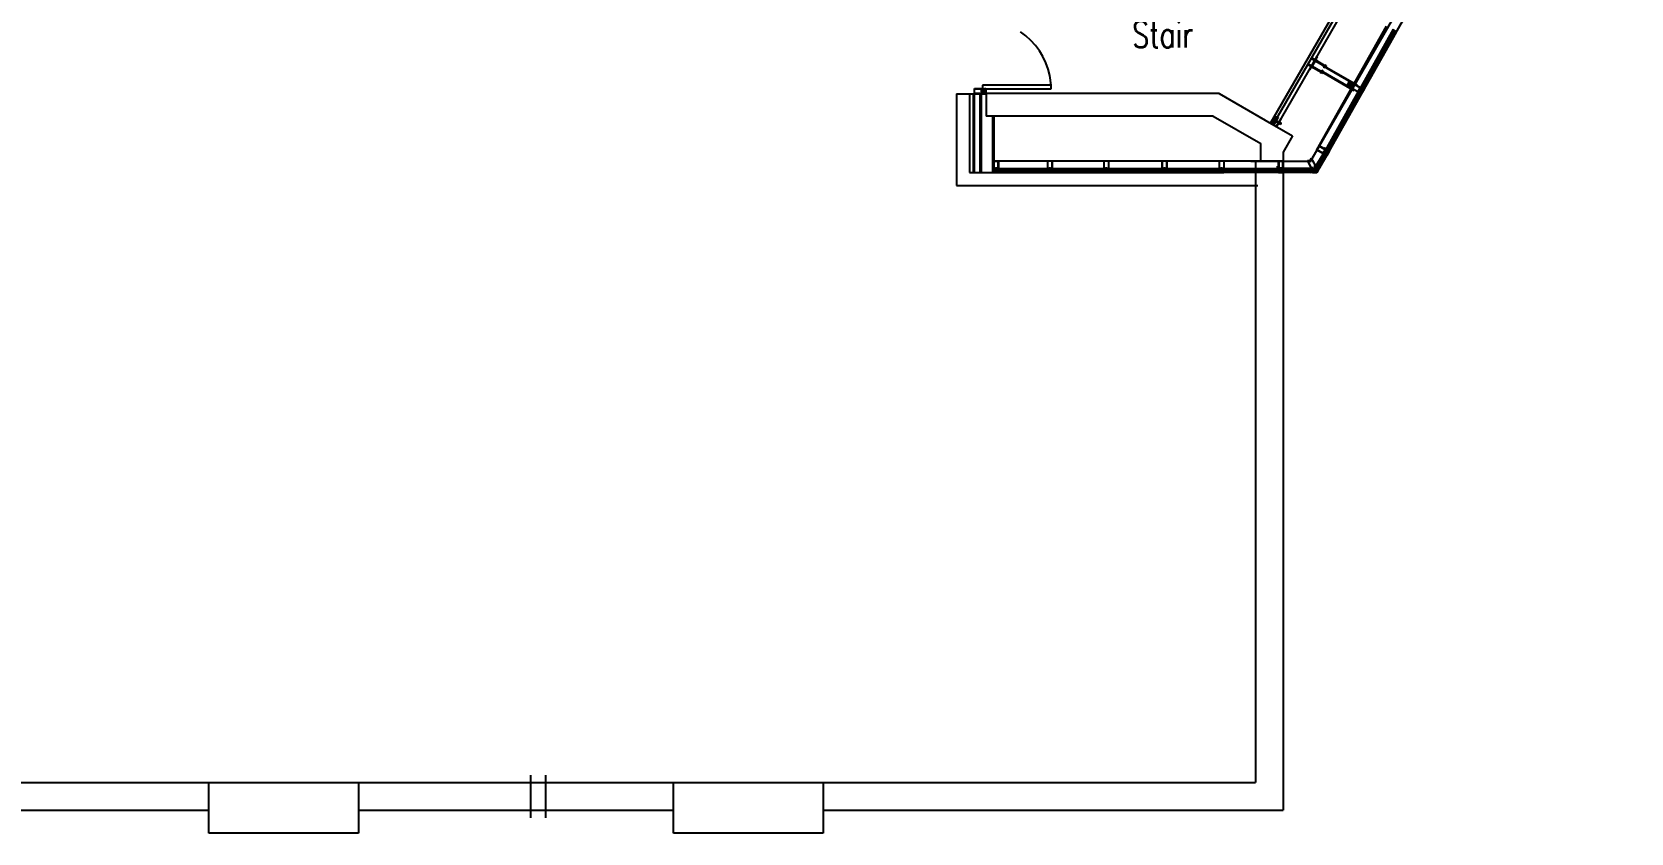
# Model space of a CAD drawing. Extents: x 11182 to 734459, y -1391328 to 152085.
# Drawn here: x 699734 to 721072, y -854314 to -843633 of the extents above; entities that cross this region are included whole.
import ezdxf
from ezdxf.enums import TextEntityAlignment as Align

# ---------------------------------------------------------------- set-up
doc = ezdxf.new("R2010")
doc.units = 0
doc.header["$LTSCALE"] = 500
doc.header["$MEASUREMENT"] = 0
for name, color, linetype in [('0_room_data', 7, 'CONTINUOUS'), ('1_Wall_Exist', 251, 'CONTINUOUS'), ('3_Text', 7, 'CONTINUOUS')]:
    doc.layers.add(name, color=color, linetype=linetype)
doc.styles.add('1_200', font='simplex.shx', dxfattribs={"width": 0.75, "height": 460})

# ---------------------------------------------------------------- blocks, each defined once
blk = doc.blocks.new('room_data')
at = {"layer": '3_Text', "style": '1_200', "width": 0.75}
for tag, p in [('ROOMNUM', (0, 0)), ('ROOMUSE', (0, -575))]:
    blk.add_attdef(tag, text='', height=345, dxfattribs=at).set_placement(p, align=Align.MIDDLE_CENTER)

msp = doc.modelspace()

# ---------------------------------------------------------------- linework, layer by layer
at = {"layer": '1_Wall_Exist'}
for p, q in [((720897, -838248), (716795, -845353)), ((721072, -838201), (716869, -845481)), ((720056, -838455), (716337, -844896)), ((717345, -842970), (716258, -844852)), ((717387, -842977), (716293, -844871)), ((712998, -843685), (712926, -843632)), ((716881, -845206), (717808, -843557)), ((717044, -845227), (717940, -843633)), ((717457, -844390), (717904, -843594)), ((717462, -844392), (717909, -843597)), ((717474, -844399), (717920, -843604)), ((717479, -844402), (717925, -843607)), ((713065, -843746), (712998, -843685)), ((713125, -843812), (713065, -843746)), ((713178, -843884), (713125, -843812)), ((713224, -843961), (713178, -843884)), ((713263, -844042), (713224, -843961)), ((713293, -844127), (713263, -844042)), ((716760, -844067), (716833, -844110)), ((716765, -844059), (716808, -844084)), ((716803, -844092), (716778, -844136)), ((716805, -844099), (716782, -844138)), ((716803, -844092), (716835, -844111)), ((716833, -844110), (716803, -844092)), ((716805, -844099), (716830, -844114)), ((716807, -843986), (716880, -844029)), ((716812, -843977), (716855, -844002)), ((716858, -844016), (716817, -844089)), ((716817, -844089), (717374, -844411)), ((716829, -844047), (716838, -844052)), ((716833, -844110), (716838, -844101)), ((716855, -844002), (716880, -843959)), ((716855, -844002), (717009, -844091)), ((716885, -844020), (716855, -844002)), ((716858, -844016), (717416, -844338)), ((716884, -843962), (716862, -844001)), ((716862, -844001), (716888, -844016)), ((716880, -843959), (716884, -843962)), ((716880, -844029), (716885, -844020)), ((716888, -844016), (716885, -844020)), ((716967, -844087), (716966, -844090)), ((716966, -844090), (717411, -844347)), ((716971, -844081), (716967, -844087)), ((716969, -844101), (716973, -844094)), ((716985, -844111), (716969, -844101)), ((716988, -844079), (716978, -844097)), ((716984, -844076), (716987, -844071)), ((716985, -844101), (716995, -844083)), ((716985, -844111), (716989, -844103)), ((716987, -844071), (717003, -844080)), ((716999, -844085), (717003, -844080)), ((717004, -844100), (717007, -844095)), ((717007, -844095), (717009, -844091)), ((717009, -844091), (717009, -844091)), ((713315, -844213), (713293, -844127)), ((713333, -844341), (713315, -844213)), ((716778, -844136), (716782, -844138)), ((716833, -844110), (716831, -844114)), ((716835, -844111), (716957, -844181)), ((716927, -844174), (716931, -844167)), ((716943, -844183), (716927, -844174)), ((716934, -844145), (716929, -844153)), ((716934, -844145), (717379, -844402)), ((716946, -844152), (716936, -844169)), ((716942, -844149), (716946, -844143)), ((716943, -844173), (716953, -844156)), ((716943, -844183), (716947, -844176)), ((716946, -844143), (716961, -844152)), ((716957, -844181), (716962, -844173)), ((716958, -844158), (716961, -844152)), ((717284, -844347), (717316, -844292)), ((717328, -844372), (717360, -844317)), ((712069, -844456), (712069, -845681)), ((712069, -844456), (712468, -844456)), ((712244, -844456), (712244, -845506)), ((712295, -844456), (712295, -845506)), ((712308, -844456), (712308, -845506)), ((712311, -844451), (712311, -844388)), ((712311, -844388), (712406, -844388)), ((712311, -844451), (712406, -844451)), ((712312, -844390), (712402, -844390)), ((712312, -844450), (712312, -844390)), ((712312, -844450), (712400, -844450)), ((712383, -844456), (712383, -845506)), ((712399, -844456), (712399, -845506)), ((712402, -844446), (712404, -844446)), ((712402, -844448), (712412, -844448)), ((712403, -844450), (712406, -844450)), ((712406, -844390), (712404, -844390)), ((712404, -844392), (712412, -844392)), ((712404, -844393), (712404, -844446)), ((712404, -844393), (712404, -844393)), ((712406, -844390), (712406, -844388)), ((712406, -844392), (712406, -844407)), ((712412, -844398), (712406, -844398)), ((712444, -844407), (712406, -844407)), ((712432, -844410), (712406, -844410)), ((712406, -844429), (712406, -844410)), ((712432, -844429), (712406, -844429)), ((712406, -844432), (712406, -844448)), ((712444, -844432), (712406, -844432)), ((712412, -844441), (712406, -844441)), ((712406, -844451), (712406, -844450)), ((712412, -844392), (712412, -844398)), ((712412, -844448), (712412, -844441)), ((712418, -844341), (712418, -844392)), ((713333, -844341), (712418, -844341)), ((712418, -844392), (713332, -844392)), ((712431, -844398), (712419, -844398)), ((712431, -844441), (712419, -844441)), ((712425, -844417), (712439, -844417)), ((712425, -844423), (712439, -844423)), ((712426, -844414), (712432, -844414)), ((712426, -844426), (712432, -844426)), ((712432, -844410), (712432, -844414)), ((712432, -844429), (712432, -844426)), ((712444, -844397), (712438, -844397)), ((712444, -844443), (712438, -844443)), ((712439, -844410), (712439, -844407)), ((712439, -844417), (712439, -844414)), ((712439, -844426), (712439, -844423)), ((712439, -844429), (712439, -844432)), ((712444, -844392), (712444, -844448)), ((712444, -844392), (712446, -844392)), ((712444, -844448), (712446, -844448)), ((712447, -844390), (712446, -844388)), ((712446, -844388), (712463, -844388)), ((712446, -844392), (712453, -844393)), ((712446, -844392), (712446, -844392)), ((712446, -844394), (712446, -844446)), ((712446, -844394), (712452, -844395)), ((712446, -844446), (712447, -844445)), ((712446, -844447), (712453, -844446)), ((712446, -844447), (712446, -844448)), ((712447, -844450), (712446, -844451)), ((712446, -844451), (712463, -844451)), ((712448, -844392), (712447, -844390)), ((712455, -844393), (712447, -844390)), ((712462, -844390), (712447, -844390)), ((712447, -844445), (712452, -844445)), ((712455, -844447), (712447, -844450)), ((712448, -844448), (712447, -844450)), ((712447, -844450), (712462, -844450)), ((712448, -844392), (712453, -844393)), ((712448, -844448), (712453, -844446)), ((712452, -844395), (712455, -844394)), ((712452, -844445), (712455, -844445)), ((712453, -844393), (712453, -844393)), ((712453, -844446), (712453, -844446)), ((712455, -844394), (712455, -844393)), ((712455, -844445), (712455, -844447)), ((712462, -844390), (712462, -844450)), ((712463, -844388), (712463, -844451)), ((715577, -844455), (712468, -844455)), ((712468, -844455), (712468, -844755)), ((712551, -844456), (712551, -844456)), ((712567, -844456), (712567, -844456)), ((713332, -844392), (713333, -844341)), ((715577, -844455), (716554, -845019)), ((715577, -844455), (716188, -844808)), ((716993, -845215), (717440, -844418)), ((716998, -845218), (717445, -844421)), ((717009, -845225), (717457, -844428)), ((717014, -845228), (717462, -844431)), ((717345, -844381), (717377, -844326)), ((717345, -844381), (717427, -844428)), ((717347, -844380), (717377, -844328)), ((717347, -844380), (717423, -844424)), ((717374, -844411), (717379, -844402)), ((717377, -844326), (717459, -844373)), ((717377, -844328), (717455, -844373)), ((717411, -844347), (717416, -844338)), ((717425, -844425), (717428, -844427)), ((717426, -844423), (717435, -844428)), ((717427, -844422), (717429, -844423)), ((717427, -844428), (717428, -844427)), ((717455, -844377), (717429, -844423)), ((717437, -844412), (717429, -844425)), ((717438, -844422), (717433, -844419)), ((717435, -844428), (717438, -844422)), ((717470, -844431), (717437, -844412)), ((717438, -844409), (717448, -844392)), ((717461, -844422), (717438, -844409)), ((717462, -844431), (717440, -844418)), ((717455, -844432), (717444, -844425)), ((717471, -844406), (717448, -844392)), ((717457, -844376), (717450, -844390)), ((717483, -844409), (717450, -844390)), ((717459, -844385), (717454, -844382)), ((717455, -844372), (717455, -844373)), ((717455, -844377), (717455, -844377)), ((717456, -844375), (717463, -844380)), ((717458, -844375), (717457, -844374)), ((717479, -844402), (717457, -844390)), ((717457, -844417), (717463, -844420)), ((717458, -844375), (717459, -844373)), ((717463, -844380), (717459, -844385)), ((717459, -844413), (717470, -844420)), ((717465, -844440), (717459, -844436)), ((717461, -844422), (717463, -844420)), ((717490, -844395), (717462, -844444)), ((717462, -844408), (717473, -844415)), ((717462, -844444), (717464, -844445)), ((717463, -844447), (717462, -844448)), ((717462, -844448), (717477, -844457)), ((717463, -844447), (717476, -844455)), ((717464, -844406), (717469, -844409)), ((717464, -844445), (717471, -844447)), ((717464, -844445), (717464, -844445)), ((717465, -844446), (717464, -844447)), ((717473, -844449), (717464, -844447)), ((717476, -844395), (717465, -844389)), ((717491, -844398), (717465, -844443)), ((717467, -844426), (717465, -844428)), ((717465, -844443), (717466, -844444)), ((717465, -844446), (717471, -844447)), ((717466, -844444), (717471, -844446)), ((717468, -844423), (717470, -844420)), ((717471, -844406), (717469, -844409)), ((717471, -844446), (717473, -844447)), ((717471, -844447), (717471, -844447)), ((717473, -844415), (717475, -844412)), ((717473, -844447), (717473, -844449)), ((717507, -844402), (717476, -844455)), ((717509, -844402), (717477, -844457)), ((717477, -844409), (717478, -844406)), ((717488, -844400), (717482, -844397)), ((717490, -844395), (717492, -844396)), ((717491, -844398), (717496, -844402)), ((717492, -844397), (717492, -844396)), ((717492, -844397), (717497, -844401)), ((717493, -844397), (717494, -844395)), ((717493, -844397), (717497, -844401)), ((717494, -844395), (717494, -844393)), ((717494, -844393), (717509, -844402)), ((717499, -844402), (717494, -844395)), ((717507, -844402), (717494, -844395)), ((717496, -844402), (717499, -844403)), ((717497, -844401), (717497, -844401)), ((717499, -844403), (717499, -844402)), ((715498, -844755), (712468, -844755)), ((712551, -844758), (712551, -845506)), ((712567, -844758), (712567, -845506)), ((715498, -844755), (716130, -845121)), ((716188, -844808), (716554, -845019)), ((716329, -844749), (716270, -844852)), ((716364, -844769), (716304, -844872)), ((716332, -844824), (716366, -844844)), ((716337, -844815), (716371, -844835)), ((716341, -844887), (716366, -844844)), ((716341, -844887), (716346, -844890)), ((716346, -844890), (716368, -844851)), ((716397, -844862), (716366, -844844)), ((716394, -844866), (716368, -844851)), ((716396, -844792), (716371, -844835)), ((716402, -844853), (716371, -844835)), ((716401, -844795), (716378, -844834)), ((716404, -844849), (716378, -844834)), ((716397, -844862), (716394, -844866)), ((716396, -844792), (716401, -844795)), ((716397, -844862), (716402, -844853)), ((716402, -844853), (716404, -844849)), ((716130, -845353), (716130, -845121)), ((716554, -845019), (716430, -845234)), ((716912, -845151), (716881, -845206)), ((716891, -845194), (716908, -845163)), ((716908, -845163), (716911, -845165)), ((716911, -845159), (716913, -845155)), ((716913, -845160), (716911, -845159)), ((716911, -845165), (716913, -845160)), ((717042, -845226), (716912, -845151)), ((716913, -845155), (716988, -845198)), ((712567, -845354), (712567, -845506)), ((712567, -845354), (712630, -845354)), ((712569, -845356), (712569, -845442)), ((712574, -845356), (712569, -845356)), ((712574, -845359), (712574, -845356)), ((712579, -845359), (712574, -845359)), ((712579, -845356), (712579, -845359)), ((712615, -845356), (712579, -845356)), ((712615, -845359), (712615, -845356)), ((712620, -845359), (712615, -845359)), ((712620, -845356), (712620, -845359)), ((712628, -845356), (712620, -845356)), ((712628, -845442), (712628, -845356)), ((715575, -845354), (712630, -845354)), ((712630, -845354), (712630, -845450)), ((713347, -845354), (713284, -845354)), ((713284, -845354), (713284, -845449)), ((713285, -845356), (713285, -845445)), ((713345, -845356), (713285, -845356)), ((713345, -845356), (713345, -845444)), ((713347, -845354), (713347, -845449)), ((714100, -845354), (714036, -845354)), ((714036, -845354), (714036, -845449)), ((714038, -845356), (714038, -845445)), ((714098, -845356), (714038, -845356)), ((714098, -845356), (714098, -845444)), ((714100, -845354), (714100, -845449)), ((714877, -845354), (714813, -845354)), ((714813, -845354), (714813, -845449)), ((714815, -845356), (714815, -845445)), ((714875, -845356), (714815, -845356)), ((714875, -845356), (714875, -845444)), ((714877, -845354), (714877, -845449)), ((715639, -845354), (715575, -845354)), ((715575, -845354), (715575, -845449)), ((715577, -845356), (715577, -845445)), ((715637, -845356), (715577, -845356)), ((715637, -845356), (715637, -845444)), ((716368, -845354), (715639, -845354)), ((715639, -845354), (715639, -845449)), ((715998, -845353), (716795, -845353)), ((716060, -845353), (716060, -853641)), ((716130, -845353), (716757, -845353)), ((716367, -845353), (716367, -845503)), ((716368, -845506), (716368, -845353)), ((716431, -845354), (716368, -845354)), ((716368, -845354), (716368, -845449)), ((716369, -845356), (716369, -845442)), ((716374, -845356), (716369, -845356)), ((716370, -845356), (716370, -845445)), ((716430, -845356), (716370, -845356)), ((716374, -845358), (716374, -845356)), ((716379, -845358), (716374, -845358)), ((716379, -845356), (716379, -845358)), ((716415, -845356), (716379, -845356)), ((716415, -845358), (716415, -845356)), ((716420, -845358), (716415, -845358)), ((716420, -845356), (716420, -845358)), ((716427, -845356), (716420, -845356)), ((716427, -845442), (716427, -845356)), ((716430, -845234), (716430, -854011)), ((716430, -845356), (716430, -845444)), ((716431, -845354), (716431, -845449)), ((716753, -845347), (716786, -845347)), ((716809, -845448), (716753, -845347)), ((716757, -845349), (716785, -845349)), ((716809, -845443), (716757, -845349)), ((716787, -845353), (716785, -845349)), ((716786, -845347), (716786, -845349)), ((716787, -845351), (716786, -845349)), ((716791, -845348), (716787, -845351)), ((716791, -845351), (716787, -845353)), ((716789, -845344), (716806, -845316)), ((716789, -845344), (716791, -845345)), ((716790, -845354), (716789, -845354)), ((716789, -845354), (716792, -845359)), ((716792, -845351), (716790, -845353)), ((716790, -845353), (716790, -845354)), ((716792, -845357), (716790, -845354)), ((716791, -845345), (716797, -845354)), ((716794, -845353), (716791, -845355)), ((716792, -845344), (716808, -845318)), ((716799, -845354), (716792, -845344)), ((716792, -845359), (716799, -845354)), ((716797, -845354), (716792, -845357)), ((716864, -845416), (716808, -845314)), ((716861, -845414), (716808, -845318)), ((716881, -845206), (716811, -845321)), ((716859, -845437), (716965, -845263)), ((716866, -845440), (716971, -845267)), ((716982, -845273), (716877, -845447)), ((716878, -845506), (717014, -845280)), ((716881, -845206), (716964, -845254)), ((716881, -845450), (716987, -845276)), ((716884, -845205), (716888, -845199)), ((716959, -845248), (716884, -845205)), ((716888, -845199), (716890, -845200)), ((716890, -845200), (716893, -845195)), ((716893, -845195), (716891, -845194)), ((716958, -845250), (716967, -845259)), ((716963, -845242), (716959, -845248)), ((716961, -845249), (716964, -845245)), ((716963, -845251), (716961, -845249)), ((716965, -845243), (716963, -845242)), ((716965, -845248), (716963, -845251)), ((716964, -845245), (716968, -845248)), ((716964, -845254), (716967, -845250)), ((716972, -845230), (716965, -845243)), ((716965, -845263), (716975, -845246)), ((716967, -845250), (716965, -845248)), ((716968, -845248), (716977, -845232)), ((716972, -845226), (716970, -845228)), ((716970, -845228), (716972, -845230)), ((716975, -845246), (716970, -845243)), ((716979, -845248), (716971, -845267)), ((716976, -845229), (716972, -845226)), ((716974, -845187), (716979, -845178)), ((716975, -845184), (716974, -845187)), ((716979, -845178), (716975, -845184)), ((716975, -845246), (717001, -845261)), ((716976, -845188), (716980, -845181)), ((716984, -845189), (716976, -845188)), ((716981, -845220), (716976, -845229)), ((716978, -845215), (716977, -845217)), ((716977, -845217), (716981, -845220)), ((716977, -845232), (717003, -845247)), ((716980, -845217), (716978, -845215)), ((716983, -845221), (716978, -845230)), ((716978, -845230), (716991, -845238)), ((716979, -845178), (716996, -845188)), ((716983, -845180), (716979, -845178)), ((716990, -845260), (716979, -845254)), ((716983, -845180), (716980, -845187)), ((716980, -845181), (716981, -845185)), ((716980, -845187), (716993, -845195)), ((716988, -845203), (716980, -845217)), ((716983, -845180), (716982, -845188)), ((716982, -845273), (716992, -845256)), ((716996, -845188), (716983, -845180)), ((716985, -845222), (716983, -845221)), ((716984, -845219), (716993, -845204)), ((717015, -845237), (716984, -845219)), ((716988, -845198), (716985, -845202)), ((716985, -845202), (716988, -845203)), ((716996, -845229), (716985, -845222)), ((716994, -845207), (716987, -845220)), ((716997, -845258), (716987, -845276)), ((716989, -845201), (716991, -845197)), ((716991, -845202), (716989, -845201)), ((716989, -845231), (716996, -845229)), ((716991, -845238), (716989, -845231)), ((717001, -845276), (716989, -845272)), ((716996, -845199), (716991, -845193)), ((716991, -845202), (716992, -845200)), ((716993, -845204), (716991, -845202)), ((716991, -845223), (716999, -845210)), ((716994, -845198), (716992, -845200)), ((716992, -845200), (716997, -845203)), ((716992, -845200), (716995, -845201)), ((716992, -845232), (716999, -845234)), ((716997, -845238), (716992, -845232)), ((716993, -845189), (716994, -845187)), ((716995, -845190), (716993, -845189)), ((716993, -845195), (716995, -845190)), ((716998, -845215), (716993, -845224)), ((716999, -845210), (716994, -845207)), ((716999, -845189), (716995, -845196)), ((716995, -845201), (716996, -845199)), ((716995, -845272), (716997, -845267)), ((717001, -845276), (716995, -845272)), ((716996, -845188), (716998, -845186)), ((716998, -845195), (716996, -845194)), ((716998, -845195), (716996, -845199)), ((717002, -845188), (716997, -845197)), ((716997, -845203), (716998, -845201)), ((717006, -845243), (716997, -845238)), ((716997, -845267), (717000, -845269)), ((716998, -845186), (717002, -845188)), ((716998, -845201), (717001, -845205)), ((717033, -845236), (716998, -845215)), ((717000, -845269), (716998, -845271)), ((716998, -845271), (717000, -845272)), ((717001, -845190), (716999, -845189)), ((716999, -845198), (717003, -845192)), ((717002, -845200), (716999, -845198)), ((716999, -845234), (717008, -845239)), ((717000, -845272), (717003, -845268)), ((717001, -845205), (717016, -845214)), ((717001, -845267), (717019, -845236)), ((717003, -845268), (717001, -845267)), ((717003, -845274), (717001, -845276)), ((717006, -845196), (717002, -845200)), ((717002, -845264), (717007, -845267)), ((717003, -845247), (717011, -845234)), ((717010, -845251), (717003, -845247)), ((717003, -845274), (717014, -845280)), ((717007, -845267), (717005, -845269)), ((717005, -845269), (717012, -845273)), ((717012, -845273), (717005, -845275)), ((717015, -845237), (717010, -845251)), ((717012, -845252), (717010, -845251)), ((717042, -845226), (717011, -845279)), ((717019, -845239), (717012, -845252)), ((717018, -845253), (717013, -845250)), ((717016, -845214), (717014, -845219)), ((717014, -845219), (717023, -845224)), ((717014, -845280), (717044, -845227)), ((717014, -845248), (717019, -845251)), ((717017, -845244), (717021, -845246)), ((717018, -845241), (717023, -845244)), ((717023, -845244), (717018, -845253)), ((717019, -845236), (717030, -845242)), ((717030, -845246), (717019, -845239)), ((717023, -845224), (717025, -845219)), ((717025, -845219), (717041, -845228)), ((717030, -845242), (717033, -845236)), ((712244, -845506), (715608, -845506)), ((712572, -845445), (712567, -845445)), ((712567, -845448), (712569, -845447)), ((712569, -845450), (712567, -845450)), ((712567, -845453), (712569, -845458)), ((712569, -845453), (712567, -845453)), ((712567, -845503), (712628, -845503)), ((712628, -845506), (712567, -845506)), ((712569, -845442), (712574, -845442)), ((712569, -845447), (712569, -845453)), ((712572, -845448), (712569, -845447)), ((712569, -845447), (712569, -845450)), ((712569, -845458), (712569, -845475)), ((712569, -845475), (712574, -845475)), ((712569, -845485), (712569, -845503)), ((712574, -845486), (712569, -845485)), ((712572, -845448), (712572, -845445)), ((712572, -845450), (712572, -845448)), ((712590, -845450), (712572, -845450)), ((712574, -845442), (712574, -845445)), ((712574, -845445), (712590, -845445)), ((712574, -845453), (712590, -845453)), ((712574, -845458), (712574, -845453)), ((712590, -845458), (712574, -845458)), ((712574, -845475), (712574, -845486)), ((712579, -845460), (712590, -845460)), ((712579, -845501), (712579, -845460)), ((712587, -845501), (712579, -845501)), ((712587, -845488), (712587, -845501)), ((712623, -845488), (712587, -845488)), ((712590, -845442), (712592, -845442)), ((712590, -845445), (712590, -845442)), ((712590, -845450), (712590, -845486)), ((712605, -845480), (712590, -845480)), ((712590, -845486), (712605, -845488)), ((712605, -845491), (712590, -845491)), ((712590, -845503), (712590, -845491)), ((712592, -845442), (712592, -845448)), ((712592, -845448), (712602, -845448)), ((712592, -845450), (712602, -845450)), ((712592, -845453), (712592, -845450)), ((712592, -845465), (712592, -845453)), ((712597, -845460), (712592, -845465)), ((712592, -845491), (712592, -845496)), ((712592, -845496), (712602, -845496)), ((712597, -845463), (712595, -845470)), ((712595, -845470), (712595, -845480)), ((712595, -845491), (712595, -845496)), ((712602, -845465), (712597, -845460)), ((712600, -845470), (712597, -845463)), ((712600, -845480), (712600, -845470)), ((712600, -845491), (712600, -845496)), ((712602, -845442), (712605, -845442)), ((712602, -845448), (712602, -845442)), ((712602, -845450), (712602, -845465)), ((712602, -845496), (712602, -845491)), ((712605, -845442), (712605, -845445)), ((712605, -845445), (712620, -845445)), ((712605, -845450), (712605, -845480)), ((712623, -845450), (712605, -845450)), ((712605, -845488), (712605, -845480)), ((712605, -845491), (712605, -845488)), ((712617, -845455), (712618, -845450)), ((712617, -845455), (712617, -845486)), ((712638, -845455), (712617, -845455)), ((712617, -845460), (712638, -845463)), ((712638, -845475), (712617, -845475)), ((712617, -845480), (712638, -845480)), ((712620, -845442), (712628, -845442)), ((712620, -845445), (712620, -845442)), ((712620, -845488), (712620, -845493)), ((712620, -845493), (712623, -845493)), ((712623, -845445), (712623, -845450)), ((712628, -845445), (712623, -845445)), ((712623, -845475), (712623, -845463)), ((712623, -845491), (712623, -845488)), ((712628, -845491), (712623, -845491)), ((712623, -845493), (712623, -845501)), ((712623, -845501), (712628, -845496)), ((712625, -845448), (712628, -845448)), ((712625, -845450), (712625, -845448)), ((712630, -845450), (712625, -845450)), ((712625, -845486), (712625, -845488)), ((712630, -845486), (712625, -845486)), ((712625, -845488), (712628, -845488)), ((712628, -845448), (712628, -845445)), ((712628, -845488), (712628, -845491)), ((712628, -845493), (712628, -845506)), ((712628, -845493), (712630, -845493)), ((712630, -845442), (712633, -845455)), ((712630, -845493), (712633, -845480)), ((712630, -845493), (712630, -845486)), ((712632, -845455), (713299, -845455)), ((712632, -845461), (713299, -845461)), ((712632, -845474), (713299, -845474)), ((712632, -845480), (713299, -845480)), ((713285, -845449), (713284, -845449)), ((713285, -845490), (713284, -845489)), ((713284, -845489), (713284, -845507)), ((713284, -845507), (713347, -845507)), ((713285, -845449), (713285, -845448)), ((713287, -845491), (713285, -845490)), ((713288, -845499), (713285, -845490)), ((713285, -845505), (713285, -845490)), ((713285, -845505), (713345, -845505)), ((713287, -845447), (713287, -845456)), ((713287, -845449), (713303, -845449)), ((713287, -845456), (713294, -845456)), ((713287, -845487), (713343, -845487)), ((713287, -845487), (713287, -845489)), ((713288, -845489), (713287, -845489)), ((713287, -845491), (713289, -845496)), ((713288, -845489), (713289, -845496)), ((713290, -845499), (713288, -845499)), ((713289, -845447), (713289, -845448)), ((713289, -845448), (713342, -845448)), ((713289, -845489), (713341, -845489)), ((713289, -845489), (713290, -845496)), ((713289, -845496), (713289, -845496)), ((713290, -845496), (713290, -845499)), ((713292, -845487), (713292, -845481)), ((713294, -845456), (713294, -845449)), ((713294, -845475), (713294, -845462)), ((713299, -845455), (713299, -845480)), ((713303, -845487), (713303, -845449)), ((713306, -845482), (713303, -845482)), ((713306, -845476), (713306, -845449)), ((713325, -845449), (713306, -845449)), ((713306, -845476), (713309, -845476)), ((713309, -845470), (713309, -845476)), ((713312, -845482), (713309, -845482)), ((713312, -845469), (713312, -845482)), ((713319, -845469), (713319, -845482)), ((713322, -845482), (713319, -845482)), ((713322, -845469), (713322, -845476)), ((713325, -845476), (713322, -845476)), ((713325, -845476), (713325, -845449)), ((713325, -845482), (713328, -845482)), ((713328, -845449), (713343, -845449)), ((713328, -845487), (713328, -845449)), ((713332, -845455), (714053, -845455)), ((713332, -845481), (713332, -845455)), ((713332, -845461), (714053, -845461)), ((713332, -845475), (714053, -845475)), ((713332, -845481), (714053, -845481)), ((713337, -845456), (713337, -845449)), ((713343, -845456), (713337, -845456)), ((713337, -845475), (713337, -845462)), ((713338, -845487), (713338, -845481)), ((713341, -845491), (713340, -845496)), ((713340, -845496), (713341, -845499)), ((713341, -845489), (713341, -845491)), ((713341, -845499), (713342, -845499)), ((713342, -845446), (713342, -845448)), ((713343, -845489), (713342, -845496)), ((713342, -845499), (713345, -845490)), ((713343, -845491), (713342, -845496)), ((713342, -845496), (713342, -845496)), ((713343, -845446), (713343, -845456)), ((713343, -845487), (713343, -845489)), ((713343, -845489), (713343, -845489)), ((713343, -845491), (713345, -845490)), ((713345, -845446), (713345, -845449)), ((713347, -845449), (713345, -845449)), ((713345, -845490), (713347, -845489)), ((713345, -845490), (713345, -845505)), ((713347, -845489), (713347, -845507)), ((714038, -845449), (714036, -845449)), ((714038, -845490), (714036, -845489)), ((714036, -845489), (714036, -845507)), ((714036, -845507), (714100, -845507)), ((714038, -845449), (714038, -845448)), ((714040, -845491), (714038, -845490)), ((714041, -845499), (714038, -845490)), ((714038, -845505), (714038, -845490)), ((714038, -845505), (714098, -845505)), ((714040, -845447), (714040, -845456)), ((714040, -845449), (714056, -845449)), ((714040, -845456), (714047, -845456)), ((714040, -845487), (714096, -845487)), ((714040, -845487), (714040, -845489)), ((714040, -845489), (714042, -845496)), ((714040, -845489), (714040, -845489)), ((714040, -845491), (714042, -845496)), ((714043, -845499), (714041, -845499)), ((714042, -845447), (714042, -845448)), ((714042, -845448), (714095, -845448)), ((714042, -845489), (714094, -845489)), ((714042, -845489), (714043, -845496)), ((714042, -845496), (714042, -845496)), ((714043, -845496), (714043, -845499)), ((714045, -845487), (714045, -845481)), ((714047, -845456), (714047, -845449)), ((714047, -845475), (714047, -845462)), ((714053, -845455), (714053, -845481)), ((714056, -845487), (714056, -845449)), ((714059, -845482), (714056, -845482)), ((714059, -845476), (714059, -845449)), ((714078, -845449), (714059, -845449)), ((714059, -845476), (714062, -845476)), ((714062, -845470), (714062, -845476)), ((714065, -845482), (714062, -845482)), ((714065, -845469), (714065, -845482)), ((714071, -845469), (714071, -845482)), ((714075, -845482), (714071, -845482)), ((714075, -845469), (714075, -845476)), ((714078, -845476), (714075, -845476)), ((714078, -845476), (714078, -845449)), ((714078, -845482), (714081, -845482)), ((714081, -845449), (714096, -845449)), ((714081, -845487), (714081, -845449)), ((714085, -845455), (714827, -845455)), ((714085, -845481), (714085, -845455)), ((714085, -845461), (714827, -845461)), ((714085, -845475), (714827, -845475)), ((714085, -845481), (714827, -845481)), ((714090, -845456), (714090, -845449)), ((714096, -845456), (714090, -845456)), ((714090, -845475), (714090, -845462)), ((714091, -845487), (714091, -845481)), ((714094, -845491), (714093, -845496)), ((714093, -845496), (714094, -845499)), ((714094, -845489), (714094, -845491)), ((714096, -845489), (714094, -845496)), ((714094, -845496), (714095, -845496)), ((714094, -845499), (714095, -845499)), ((714095, -845446), (714095, -845448)), ((714095, -845499), (714098, -845490)), ((714096, -845491), (714095, -845496)), ((714096, -845446), (714096, -845456)), ((714096, -845487), (714096, -845489)), ((714096, -845489), (714096, -845489)), ((714096, -845491), (714098, -845490)), ((714098, -845446), (714098, -845449)), ((714100, -845449), (714098, -845449)), ((714098, -845490), (714100, -845489)), ((714098, -845490), (714098, -845505)), ((714100, -845489), (714100, -845507)), ((714815, -845449), (714813, -845449)), ((714815, -845490), (714813, -845489)), ((714813, -845489), (714813, -845507)), ((714813, -845507), (714877, -845507)), ((714815, -845449), (714815, -845448)), ((714817, -845491), (714815, -845490)), ((714818, -845499), (714815, -845490)), ((714815, -845505), (714815, -845490)), ((714815, -845505), (714875, -845505)), ((714817, -845447), (714817, -845456)), ((714817, -845449), (714832, -845449)), ((714817, -845456), (714824, -845456)), ((714817, -845487), (714873, -845487)), ((714817, -845487), (714817, -845489)), ((714817, -845489), (714819, -845496)), ((714817, -845489), (714817, -845489)), ((714817, -845491), (714819, -845496)), ((714820, -845499), (714818, -845499)), ((714819, -845447), (714819, -845448)), ((714819, -845448), (714872, -845448)), ((714819, -845489), (714871, -845489)), ((714819, -845489), (714820, -845496)), ((714819, -845496), (714819, -845496)), ((714820, -845496), (714820, -845499)), ((714822, -845487), (714822, -845481)), ((714824, -845456), (714824, -845449)), ((714824, -845475), (714824, -845462)), ((714827, -845455), (714827, -845481)), ((714832, -845487), (714832, -845449)), ((714836, -845482), (714832, -845482)), ((714836, -845476), (714836, -845449)), ((714855, -845449), (714836, -845449)), ((714836, -845476), (714839, -845476)), ((714839, -845470), (714839, -845476)), ((714842, -845482), (714839, -845482)), ((714842, -845469), (714842, -845482)), ((714848, -845469), (714848, -845482)), ((714852, -845482), (714848, -845482)), ((714852, -845469), (714852, -845476)), ((714855, -845476), (714852, -845476)), ((714855, -845476), (714855, -845449)), ((714855, -845482), (714858, -845482)), ((714858, -845449), (714873, -845449)), ((714858, -845487), (714858, -845449)), ((714862, -845455), (715592, -845455)), ((714862, -845481), (714862, -845455)), ((714862, -845461), (715590, -845461)), ((714862, -845475), (715590, -845475)), ((714862, -845481), (715592, -845481)), ((714866, -845456), (714866, -845449)), ((714873, -845456), (714866, -845456)), ((714866, -845475), (714866, -845462)), ((714868, -845487), (714868, -845481)), ((714871, -845491), (714870, -845496)), ((714870, -845496), (714871, -845499)), ((714871, -845489), (714871, -845491)), ((714873, -845489), (714871, -845496)), ((714871, -845496), (714872, -845496)), ((714871, -845499), (714872, -845499)), ((714872, -845446), (714872, -845448)), ((714872, -845499), (714875, -845490)), ((714873, -845491), (714872, -845496)), ((714873, -845446), (714873, -845456)), ((714873, -845487), (714873, -845489)), ((714873, -845489), (714873, -845489)), ((714873, -845491), (714875, -845490)), ((714875, -845446), (714875, -845449)), ((714877, -845449), (714875, -845449)), ((714875, -845490), (714877, -845489)), ((714875, -845490), (714875, -845505)), ((714877, -845489), (714877, -845507)), ((715577, -845449), (715575, -845449)), ((715577, -845490), (715575, -845489)), ((715575, -845489), (715575, -845507)), ((715575, -845507), (715639, -845507)), ((715577, -845449), (715577, -845448)), ((715579, -845491), (715577, -845490)), ((715580, -845499), (715577, -845490)), ((715577, -845505), (715577, -845490)), ((715577, -845505), (715637, -845505)), ((715579, -845447), (715579, -845456)), ((715579, -845449), (715594, -845449)), ((715579, -845456), (715586, -845456)), ((715579, -845487), (715635, -845487)), ((715579, -845487), (715579, -845489)), ((715579, -845489), (715581, -845496)), ((715579, -845489), (715579, -845489)), ((715579, -845491), (715580, -845496)), ((715580, -845447), (715580, -845448)), ((715580, -845448), (715633, -845448)), ((715581, -845496), (715580, -845496)), ((715581, -845499), (715580, -845499)), ((715581, -845489), (715633, -845489)), ((715581, -845489), (715582, -845496)), ((715582, -845496), (715581, -845499)), ((715584, -845487), (715584, -845481)), ((715586, -845456), (715586, -845449)), ((715586, -845475), (715586, -845462)), ((715592, -845481), (715592, -845455)), ((715594, -845487), (715594, -845449)), ((715597, -845482), (715594, -845482)), ((715597, -845476), (715597, -845449)), ((715617, -845449), (715597, -845449)), ((715597, -845476), (715601, -845476)), ((715601, -845470), (715601, -845476)), ((715604, -845482), (715601, -845482)), ((715604, -845469), (715604, -845482)), ((715610, -845469), (715610, -845482)), ((715614, -845482), (715610, -845482)), ((715614, -845469), (715614, -845476)), ((715617, -845476), (715614, -845476)), ((715617, -845476), (715617, -845449)), ((715617, -845482), (715620, -845482)), ((715620, -845449), (715635, -845449)), ((715620, -845487), (715620, -845449)), ((715623, -845455), (716378, -845455)), ((715623, -845455), (715623, -845481)), ((715623, -845461), (716377, -845461)), ((715623, -845475), (716377, -845475)), ((715623, -845481), (716378, -845481)), ((715628, -845456), (715628, -845449)), ((715635, -845456), (715628, -845456)), ((715628, -845475), (715628, -845462)), ((715630, -845487), (715630, -845481)), ((715633, -845491), (715632, -845496)), ((715632, -845496), (715632, -845499)), ((715632, -845499), (715634, -845499)), ((715633, -845446), (715633, -845448)), ((715633, -845489), (715633, -845491)), ((715635, -845489), (715633, -845496)), ((715635, -845491), (715633, -845496)), ((715633, -845496), (715633, -845496)), ((715634, -845499), (715637, -845490)), ((715635, -845446), (715635, -845456)), ((715635, -845487), (715635, -845489)), ((715635, -845489), (715635, -845489)), ((715635, -845491), (715637, -845490)), ((715637, -845446), (715637, -845449)), ((715639, -845449), (715637, -845449)), ((715637, -845490), (715639, -845489)), ((715637, -845490), (715637, -845505)), ((715639, -845489), (715639, -845507)), ((716402, -845507), (715639, -845507)), ((716356, -845444), (716354, -845445)), ((716354, -845445), (716354, -845450)), ((716354, -845450), (716364, -845450)), ((716356, -845424), (716356, -845444)), ((716367, -845424), (716356, -845424)), ((716356, -845424), (716364, -845424)), ((716356, -845429), (716356, -845424)), ((716356, -845429), (716364, -845432)), ((716356, -845444), (716356, -845429)), ((716364, -845429), (716356, -845429)), ((716359, -845442), (716356, -845442)), ((716356, -845450), (716356, -845447)), ((716356, -845447), (716364, -845447)), ((716364, -845452), (716356, -845452)), ((716359, -845427), (716362, -845429)), ((716367, -845427), (716359, -845427)), ((716359, -845445), (716359, -845442)), ((716364, -845445), (716359, -845445)), ((716359, -845457), (716364, -845455)), ((716362, -845447), (716362, -845450)), ((716362, -845450), (716367, -845450)), ((716364, -845424), (716367, -845424)), ((716364, -845434), (716367, -845427)), ((716364, -845429), (716364, -845445)), ((716367, -845450), (716364, -845442)), ((716364, -845455), (716364, -845452)), ((716372, -845445), (716367, -845445)), ((716367, -845447), (716369, -845447)), ((716369, -845450), (716367, -845450)), ((716367, -845452), (716369, -845457)), ((716369, -845452), (716367, -845452)), ((716367, -845503), (716427, -845503)), ((716427, -845505), (716367, -845505)), ((716370, -845449), (716368, -845449)), ((716370, -845490), (716368, -845489)), ((716368, -845489), (716368, -845507)), ((716878, -845506), (716368, -845506)), ((716368, -845507), (716431, -845507)), ((716369, -845442), (716374, -845442)), ((716369, -845447), (716369, -845452)), ((716372, -845447), (716369, -845447)), ((716369, -845447), (716369, -845450)), ((716369, -845457), (716369, -845475)), ((716369, -845475), (716374, -845475)), ((716369, -845485), (716369, -845503)), ((716374, -845485), (716369, -845485)), ((716370, -845449), (716370, -845448)), ((716372, -845491), (716370, -845490)), ((716373, -845499), (716370, -845490)), ((716370, -845505), (716370, -845490)), ((716370, -845505), (716430, -845505)), ((716372, -845447), (716372, -845445)), ((716372, -845450), (716372, -845447)), ((716372, -845447), (716372, -845456)), ((716372, -845449), (716387, -845449)), ((716389, -845450), (716372, -845450)), ((716372, -845456), (716378, -845456)), ((716372, -845487), (716428, -845487)), ((716372, -845487), (716372, -845489)), ((716372, -845489), (716373, -845496)), ((716372, -845489), (716372, -845489)), ((716372, -845491), (716373, -845496)), ((716373, -845447), (716373, -845448)), ((716373, -845448), (716426, -845448)), ((716373, -845496), (716373, -845496)), ((716374, -845499), (716373, -845499)), ((716374, -845442), (716374, -845445)), ((716374, -845445), (716389, -845445)), ((716374, -845452), (716389, -845452)), ((716374, -845457), (716374, -845452)), ((716389, -845457), (716374, -845457)), ((716374, -845475), (716374, -845485)), ((716374, -845489), (716426, -845489)), ((716374, -845489), (716375, -845496)), ((716375, -845496), (716374, -845499)), ((716377, -845487), (716377, -845481)), ((716378, -845456), (716378, -845449)), ((716378, -845481), (716378, -845455)), ((716378, -845475), (716378, -845462)), ((716379, -845460), (716389, -845460)), ((716379, -845500), (716379, -845460)), ((716387, -845500), (716379, -845500)), ((716387, -845487), (716387, -845449)), ((716390, -845482), (716387, -845482)), ((716387, -845488), (716387, -845500)), ((716422, -845488), (716387, -845488)), ((716389, -845442), (716392, -845442)), ((716389, -845445), (716389, -845442)), ((716389, -845450), (716389, -845485)), ((716405, -845480), (716389, -845480)), ((716389, -845485), (716405, -845488)), ((716389, -845490), (716405, -845490)), ((716389, -845503), (716389, -845490)), ((716390, -845476), (716390, -845449)), ((716409, -845449), (716390, -845449)), ((716390, -845476), (716394, -845476)), ((716392, -845442), (716392, -845447)), ((716392, -845447), (716402, -845447)), ((716392, -845450), (716402, -845450)), ((716392, -845452), (716392, -845450)), ((716392, -845465), (716392, -845452)), ((716397, -845460), (716392, -845465)), ((716392, -845490), (716392, -845495)), ((716392, -845495), (716402, -845495)), ((716395, -845470), (716394, -845480)), ((716394, -845470), (716394, -845476)), ((716394, -845481), (716869, -845481)), ((716397, -845482), (716394, -845482)), ((716394, -845490), (716394, -845495)), ((716397, -845462), (716395, -845470)), ((716402, -845465), (716397, -845460)), ((716400, -845470), (716397, -845462)), ((716397, -845469), (716397, -845482)), ((716400, -845480), (716400, -845470)), ((716400, -845490), (716400, -845495)), ((716402, -845442), (716405, -845442)), ((716402, -845447), (716402, -845442)), ((716402, -845450), (716402, -845465)), ((716402, -845495), (716402, -845490)), ((716403, -845469), (716403, -845482)), ((716406, -845482), (716403, -845482)), ((716405, -845442), (716405, -845445)), ((716405, -845445), (716420, -845445)), ((716405, -845450), (716405, -845480)), ((716422, -845450), (716405, -845450)), ((716405, -845488), (716405, -845480)), ((716405, -845490), (716405, -845488)), ((716406, -845469), (716406, -845476)), ((716409, -845476), (716406, -845476)), ((716409, -845476), (716409, -845449)), ((716409, -845482), (716412, -845482)), ((716412, -845449), (716428, -845449)), ((716412, -845487), (716412, -845449)), ((716825, -845455), (716415, -845455)), ((716415, -845455), (716415, -845480)), ((716415, -845462), (716825, -845462)), ((716825, -845475), (716415, -845475)), ((716415, -845480), (716825, -845480)), ((716417, -845455), (716417, -845450)), ((716417, -845455), (716417, -845485)), ((716438, -845455), (716417, -845455)), ((716417, -845460), (716438, -845462)), ((716438, -845475), (716417, -845475)), ((716417, -845480), (716438, -845480)), ((716420, -845442), (716427, -845442)), ((716420, -845445), (716420, -845442)), ((716420, -845488), (716420, -845493)), ((716420, -845493), (716422, -845493)), ((716421, -845456), (716421, -845449)), ((716428, -845456), (716421, -845456)), ((716421, -845475), (716421, -845462)), ((716422, -845445), (716422, -845450)), ((716427, -845445), (716422, -845445)), ((716422, -845475), (716422, -845462)), ((716422, -845490), (716422, -845488)), ((716427, -845490), (716422, -845490)), ((716422, -845493), (716422, -845500)), ((716422, -845500), (716427, -845495)), ((716423, -845487), (716423, -845481)), ((716425, -845447), (716427, -845447)), ((716425, -845450), (716425, -845447)), ((716430, -845450), (716425, -845450)), ((716425, -845485), (716425, -845488)), ((716430, -845485), (716425, -845485)), ((716425, -845488), (716427, -845488)), ((716426, -845489), (716425, -845491)), ((716425, -845491), (716425, -845496)), ((716425, -845496), (716425, -845499)), ((716425, -845499), (716427, -845499)), ((716426, -845446), (716426, -845448)), ((716427, -845489), (716426, -845496)), ((716428, -845491), (716426, -845496)), ((716426, -845496), (716426, -845496)), ((716427, -845447), (716427, -845445)), ((716427, -845488), (716427, -845490)), ((716427, -845489), (716428, -845489)), ((716427, -845499), (716430, -845490)), ((716427, -845493), (716427, -845505)), ((716427, -845493), (716430, -845493)), ((716428, -845446), (716428, -845456)), ((716428, -845487), (716428, -845489)), ((716428, -845491), (716430, -845490)), ((716430, -845442), (716432, -845455)), ((716430, -845446), (716430, -845449)), ((716431, -845449), (716430, -845449)), ((716430, -845493), (716432, -845480)), ((716430, -845490), (716431, -845489)), ((716430, -845490), (716430, -845505)), ((716431, -845489), (716431, -845507)), ((716794, -845506), (716926, -845431)), ((716809, -845448), (716810, -845445)), ((716815, -845449), (716829, -845441)), ((716815, -845449), (716816, -845446)), ((716818, -845445), (716831, -845438)), ((716822, -845489), (716820, -845488)), ((716820, -845488), (716820, -845506)), ((716820, -845506), (716878, -845506)), ((716824, -845490), (716822, -845489)), ((716822, -845504), (716822, -845489)), ((716825, -845498), (716822, -845489)), ((716822, -845504), (716876, -845504)), ((716824, -845487), (716867, -845487)), ((716824, -845487), (716824, -845488)), ((716824, -845488), (716826, -845495)), ((716824, -845488), (716824, -845488)), ((716824, -845490), (716826, -845496)), ((716825, -845462), (716825, -845455)), ((716825, -845462), (716825, -845455)), ((716825, -845480), (716825, -845475)), ((716825, -845480), (716825, -845475)), ((716827, -845498), (716825, -845498)), ((716826, -845488), (716867, -845488)), ((716826, -845488), (716827, -845495)), ((716826, -845495), (716826, -845496)), ((716827, -845495), (716827, -845498)), ((716829, -845441), (716829, -845487)), ((716829, -845485), (716831, -845485)), ((716831, -845438), (716831, -845485)), ((716831, -845471), (716841, -845471)), ((716831, -845473), (716841, -845473)), ((716857, -845423), (716841, -845432)), ((716841, -845432), (716872, -845453)), ((716841, -845466), (716841, -845476)), ((716841, -845476), (716843, -845476)), ((716843, -845467), (716843, -845476)), ((716862, -845423), (716844, -845433)), ((716844, -845433), (716875, -845452)), ((716878, -845506), (716851, -845459)), ((716851, -845476), (716851, -845467)), ((716853, -845476), (716851, -845476)), ((716853, -845476), (716853, -845471)), ((716857, -845471), (716857, -845476)), ((716857, -845476), (716858, -845476)), ((716858, -845471), (716858, -845476)), ((716863, -845473), (716858, -845471)), ((716862, -845423), (716859, -845422)), ((716859, -845437), (716881, -845450)), ((716859, -845437), (716881, -845450)), ((716863, -845472), (716859, -845470)), ((716867, -845467), (716860, -845464)), ((716866, -845470), (716860, -845467)), ((716864, -845416), (716862, -845416)), ((716863, -845458), (716871, -845462)), ((716863, -845473), (716863, -845472)), ((716864, -845456), (716868, -845459)), ((716867, -845467), (716866, -845470)), ((716889, -845451), (716867, -845486)), ((716872, -845453), (716868, -845459)), ((716889, -845453), (716868, -845488)), ((716873, -845454), (716870, -845460)), ((716870, -845459), (716871, -845460)), ((716871, -845460), (716871, -845462)), ((716880, -845458), (716873, -845454)), ((716884, -845458), (716875, -845452)), ((716905, -845458), (716877, -845504)), ((716907, -845457), (716878, -845506)), ((716881, -845456), (716880, -845458)), ((716889, -845451), (716890, -845451)), ((716889, -845453), (716894, -845457)), ((716890, -845452), (716890, -845451)), ((716890, -845452), (716896, -845457)), ((716892, -845450), (716892, -845448)), ((716892, -845448), (716907, -845457)), ((716892, -845452), (716892, -845450)), ((716898, -845457), (716892, -845450)), ((716905, -845458), (716892, -845450)), ((716892, -845452), (716896, -845456)), ((716894, -845457), (716897, -845458)), ((716896, -845457), (716896, -845456)), ((716897, -845458), (716898, -845457)), ((712069, -845681), (716093, -845681)), ((716060, -853643), (696263, -853643)), ((702093, -854314), (702093, -853643)), ((704093, -853643), (704093, -854314)), ((706393, -854113), (706393, -853543)), ((706593, -854113), (706593, -853543)), ((708293, -854314), (708293, -853643)), ((710293, -853643), (710293, -854314)), ((702093, -854013), (695893, -854013)), ((708293, -854013), (704093, -854013)), ((716430, -854013), (710293, -854013)), ((704093, -854314), (702093, -854314)), ((710293, -854314), (708293, -854314))]:
    msp.add_line(p, q, dxfattribs=at)
at = {"layer": '1_Wall_Exist', "extrusion": (0, 0, -1)}
msp.add_circle((-717322, -844332), 14, dxfattribs=at)
for centre, radius, start, end in [((-712403, -844449), 2.62, 267.8789, 83.4181), ((-712403, -844449), 1, 264.8056, 84.2894), ((-712426, -844420), 6.3, 270, 91.8183), ((-712426, -844420), 3.18, 282.7244, 77.2756), ((-712438, -844412), 2.16, 236.3099, 123.6901), ((-712442, -844457), 6.6, 49.3045, 122.0054), ((-717426, -844424), 2.62, 297.8789, 113.4181), ((-717426, -844424), 1, 294.8056, 114.2894), ((-717460, -844411), 6.3, 300, 121.8183), ((-717456, -844451), 6.6, 79.3045, 152.0054), ((-717461, -844411), 3.18, 312.7244, 107.2756), ((-717475, -844410), 2.16, 266.3099, 153.6901), ((-716791, -845351), 3, 89.9816, 203.1301), ((-716791, -845352), 1.3, 117.5288, 162.9946), ((-712626, -845494), 1.77, 222.7094, 135), ((-713308, -845481), 2.16, 326.3099, 213.6901), ((-713316, -845469), 6.3, 358.1817, 180), ((-713315, -845469), 3.18, 12.7244, 167.2756), ((-713344, -845446), 2.62, 6.5819, 182.1211), ((-713344, -845446), 1, 5.7106, 185.1944), ((-713353, -845485), 6.6, 327.9946, 40.6955), ((-714060, -845481), 2.16, 326.3099, 213.6901), ((-714069, -845469), 6.3, 358.1817, 180), ((-714068, -845469), 3.18, 12.7244, 167.2756), ((-714097, -845446), 2.62, 6.5819, 182.1211), ((-714097, -845446), 1, 5.7106, 185.1944), ((-714106, -845485), 6.6, 327.9946, 40.6955), ((-714837, -845481), 2.16, 326.3099, 213.6901), ((-714845, -845469), 6.3, 358.1817, 180), ((-714845, -845469), 3.18, 12.7244, 167.2756), ((-714874, -845446), 2.62, 6.5819, 182.1211), ((-714874, -845446), 1, 5.7106, 185.1944), ((-714882, -845485), 6.6, 327.9946, 40.6955), ((-715599, -845481), 2.16, 326.3099, 213.6901), ((-715607, -845469), 6.3, 358.1817, 180), ((-715607, -845469), 3.18, 12.7244, 167.2756), ((-715636, -845446), 2.62, 6.5819, 182.1211), ((-715636, -845446), 1, 5.7106, 185.1944), ((-715644, -845485), 6.6, 327.9946, 40.6955), ((-716392, -845481), 2.16, 326.3099, 213.6901), ((-716400, -845469), 6.3, 358.1817, 180), ((-716400, -845469), 3.18, 12.7244, 167.2756), ((-716429, -845446), 2.62, 6.5819, 182.1211), ((-716429, -845446), 1, 5.7106, 185.1944), ((-716437, -845485), 6.6, 327.9946, 40.6955), ((-716847, -845470), 7.07, 34.8852, 162.2648), ((-716847, -845471), 5.22, 43.3008, 136.7595), ((-716862, -845420), 5.77, 321.0274, 81.2505), ((-716861, -845470), 4.53, 18.5763, 74.0362), ((-716862, -845420), 3.79, 317.7995, 93.2749), ((-716860, -845469), 1.8, 326.8202, 100.6013)]:
    msp.add_arc(centre, radius, start, end, dxfattribs=at)
at = {"layer": '1_Wall_Exist'}
for centre, radius, start, end in [((712404, -844391), 2.62, 87.8789, 263.4181), ((712404, -844391), 1, 84.8056, 264.2894), ((712437, -844428), 2.05, 46.9749, 313.0251), ((712442, -844382), 6.6, 229.3045, 302.0054), ((717456, -844375), 2.62, 57.8789, 233.4181), ((717456, -844375), 1, 54.8056, 234.2894), ((717466, -844424), 2.05, 16.9749, 283.0251), ((717493, -844386), 6.6, 199.3045, 272.0054), ((717003, -845190), 1.77, 282.7094, 195), ((717005, -845273), 1.77, 282.7094, 195), ((713278, -845485), 6.6, 327.9946, 40.6955), ((713286, -845448), 2.62, 6.5819, 182.1211), ((713286, -845447), 1, 5.7106, 185.1944), ((713324, -845481), 2.05, 316.9749, 223.0251), ((714031, -845485), 6.6, 327.9946, 40.6955), ((714039, -845448), 2.62, 6.5819, 182.1211), ((714039, -845447), 1, 5.7106, 185.1944), ((714076, -845481), 2.05, 316.9749, 223.0251), ((714816, -845448), 2.62, 6.5819, 182.1211), ((714808, -845485), 6.6, 327.9946, 40.6955), ((714816, -845447), 1, 5.7106, 185.1944), ((714853, -845481), 2.05, 316.9749, 223.0251), ((715578, -845448), 2.62, 6.5819, 182.1211), ((715570, -845485), 6.6, 327.9946, 40.6955), ((715578, -845447), 1, 5.7106, 185.1944), ((715615, -845481), 2.05, 316.9749, 223.0251), ((716355, -845451), 1.77, 45, 317.2906), ((716362, -845485), 6.6, 327.9946, 40.6955), ((716371, -845448), 2.62, 6.5819, 182.1211), ((716371, -845447), 1, 5.7106, 185.1944), ((716408, -845481), 2.05, 316.9749, 223.0251), ((716426, -845494), 1.77, 45, 317.2906), ((716813, -845446), 5.33, 6.8014, 148.951), ((716813, -845445), 3.18, 346.273, 171.3402), ((716855, -845473), 2.61, 34.3987, 155.5377), ((716855, -845475), 7, 76.7357, 100.7873), ((716863, -845461), 5.04, 80.6307, 230.556), ((716863, -845462), 3.42, 99.444, 216.7098)]:
    msp.add_arc(centre, radius, start, end, dxfattribs=at)

# ---------------------------------------------------------------- block references
at = {"layer": '0_room_data', "xscale": 1.018417926029456, "yscale": 1.018417926029456, "zscale": 1.018417926029456}
msp.add_blockref('room_data', (714823, -843080), dxfattribs=at).add_auto_attribs({'ROOMNUM': '08-S501', 'ROOMUSE': 'Stair'})

doc.saveas('drawing.dxf')
